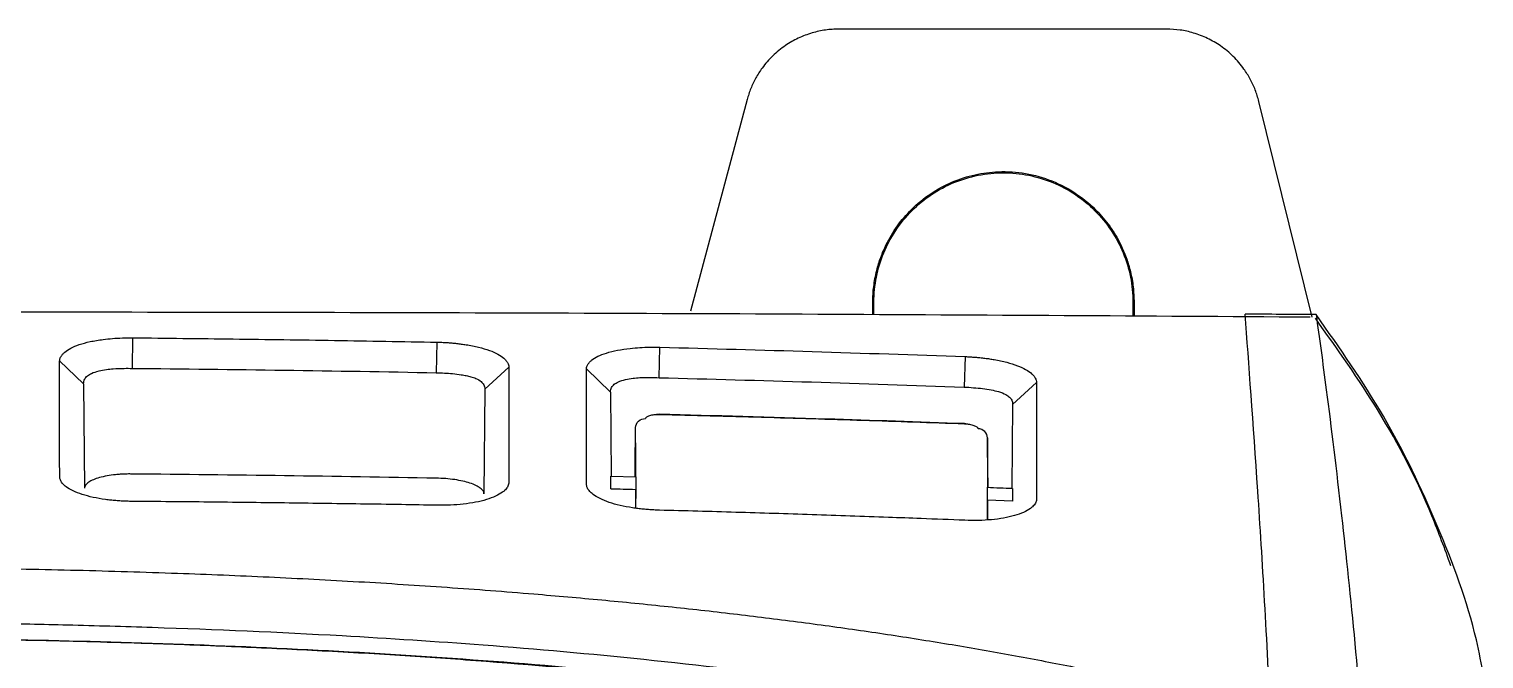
# Model space of a CAD drawing. Extents: x 86 to 639, y 68 to 658.
# Drawn here: x 333.02 to 363.64, y 467.75 to 481.01 of the extents above; entities that cross this region are included whole.
import ezdxf

# ---------------------------------------------------------------- set-up
doc = ezdxf.new("R2010")
doc.units = 0
doc.layers.get('0').update_dxf_attribs({"linetype": 'CONTINUOUS'})

msp = doc.modelspace()

# ---------------------------------------------------------------- linework, layer by layer
at = {"color": 7, "linetype": 'CONTINUOUS'}
for p, q in [((356.958, 481.007), (350.061, 481.007)), ((348.129, 479.523), (346.94, 475.069)), ((360.021, 474.942), (358.9, 479.487)), ((350.775, 475.004), (350.775, 475.257)), ((350.799, 475.004), (350.799, 475.257)), ((356.251, 475.257), (356.251, 474.972)), ((356.275, 475.257), (356.275, 474.972)), ((335.192, 474.511), (335.186, 473.867)), ((341.598, 474.419), (341.586, 473.776)), ((346.276, 473.671), (346.293, 474.313)), ((352.719, 474.115), (352.696, 473.474)), ((333.658, 474.023), (334.163, 473.542)), ((343.113, 473.895), (342.609, 473.426)), ((344.748, 473.858), (345.253, 473.369)), ((334.164, 473.542), (334.183, 471.343)), ((354.223, 473.571), (353.719, 473.11)), ((342.609, 473.426), (342.589, 471.229)), ((345.776, 471.787), (345.783, 472.621)), ((353.196, 471.56), (353.189, 472.407)), ((345.26, 471.597), (345.784, 471.584)), ((345.776, 471.585), (345.776, 471.787)), ((345.784, 471.321), (345.78, 470.926)), ((353.196, 471.56), (353.196, 471.357)), ((353.713, 471.071), (353.188, 471.092)), ((353.192, 470.68), (353.188, 471.091))]:
    msp.add_line(p, q, dxfattribs=at)
at = {"color": 8, "linetype": 'CONTINUOUS'}
for p, q in [((345.254, 473.369), (345.269, 471.597)), ((353.719, 473.11), (353.703, 471.337)), ((345.784, 470.926), (345.784, 471.318)), ((353.188, 471.1), (353.188, 470.68))]:
    msp.add_line(p, q, dxfattribs=at)
at = {"color": 7, "linetype": 'CONTINUOUS'}
for points, knots in [([(350.061, 481.007), (350.014, 481.006), (349.919, 481.004), (349.777, 480.989), (349.637, 480.964), (349.443, 480.914), (349.203, 480.823), (348.922, 480.662), (348.663, 480.452), (348.459, 480.216), (348.309, 479.982), (348.201, 479.759), (348.153, 479.602), (348.129, 479.523)], [0, 0, 0, 0, 0.054608, 0.108914, 0.163196, 0.21773, 0.337199, 0.456873, 0.587111, 0.717558, 0.811804, 0.905469, 1, 1, 1, 1]), ([(358.9, 479.487), (358.889, 479.527), (358.868, 479.608), (358.826, 479.727), (358.778, 479.842), (358.722, 479.954), (358.659, 480.063), (358.548, 480.229), (358.37, 480.439), (358.109, 480.654), (357.826, 480.819), (357.538, 480.929), (357.246, 480.996), (357.054, 481.003), (356.958, 481.007)], [0, 0, 0, 0, 0.047626, 0.094867, 0.141909, 0.188941, 0.236152, 0.283727, 0.41416, 0.544791, 0.664075, 0.783551, 0.891627, 1, 1, 1, 1]), ([(350.775, 475.257), (350.776, 475.314), (350.778, 475.426), (350.794, 475.593), (350.819, 475.76), (350.864, 475.965), (350.938, 476.206), (351.075, 476.525), (351.282, 476.872), (351.595, 477.237), (351.985, 477.557), (352.44, 477.801), (352.924, 477.957), (353.444, 478.023), (353.995, 477.989), (354.557, 477.829), (355.078, 477.553), (355.494, 477.201), (355.803, 476.819), (355.996, 476.482), (356.124, 476.172), (356.207, 475.888), (356.264, 475.582), (356.271, 475.366), (356.275, 475.257)], [0, 0, 0, 0, 0.019548, 0.039014, 0.058471, 0.077994, 0.111927, 0.145923, 0.198729, 0.251594, 0.312222, 0.372911, 0.430342, 0.487833, 0.554285, 0.620798, 0.689301, 0.757809, 0.808616, 0.859485, 0.892162, 0.924899, 0.962404, 1, 1, 1, 1]), ([(350.799, 475.257), (350.799, 475.614), (350.87, 475.971), (351.143, 476.63), (351.345, 476.932), (351.85, 477.437), (352.152, 477.639), (352.812, 477.912), (353.168, 477.983), (353.882, 477.983), (354.238, 477.912), (354.898, 477.639), (355.2, 477.437), (355.704, 476.932), (355.907, 476.63), (356.18, 475.971), (356.251, 475.614), (356.251, 475.257)], [0, 0, 0, 0, 0.125, 0.125, 0.25, 0.25, 0.375, 0.375, 0.5, 0.5, 0.625, 0.625, 0.75, 0.75, 0.875, 0.875, 1, 1, 1, 1]), ([(328.607, 475.059), (332.111, 475.057), (339.126, 475.052), (349.604, 475.016), (356.529, 474.972), (359.979, 474.951)], [0, 0, 0, 0, 0.333756, 0.668083, 1, 1, 1, 1]), ([(359.156, 466.37), (359.074, 468.185), (358.976, 469.834), (358.783, 472.733), (358.688, 473.983), (358.614, 475.008)], [0, 0, 0, 0, 0.5, 0.5, 1, 1, 1, 1]), ([(360.107, 474.998), (360.174, 474.52), (360.246, 473.991), (360.424, 472.619), (360.721, 470.206), (361.324, 464.077), (361.64, 457.694), (361.72, 452.377), (361.728, 451.346), (361.728, 450.297)], [0.006079, 0.006079, 0.006079, 0.006079, 0.579526, 0.579526, 1.370109, 2.734139, 4.938381, 4.938381, 5.45612, 5.45612, 5.45612, 5.45612]), ([(363.639, 467.377), (363.589, 467.636), (363.381, 468.723), (362.687, 470.572), (361.594, 472.887), (360.601, 474.297), (360.107, 474.998)], [0, 0, 0, 0, 0.094153, 0.396079, 0.699643, 1, 1, 1, 1]), ([(362.945, 469.712), (362.816, 470.064), (362.404, 471.186), (361.492, 472.959), (360.55, 474.279), (360.093, 474.921)], [0, 0, 0, 0, 0.190337, 0.606316, 1, 1, 1, 1]), ([(333.659, 474.023), (333.659, 474.033), (333.66, 474.054), (333.671, 474.085), (333.689, 474.122), (333.719, 474.163), (333.779, 474.223), (333.885, 474.294), (334.066, 474.369), (334.295, 474.432), (334.538, 474.474), (334.77, 474.498), (334.979, 474.51), (335.121, 474.511), (335.192, 474.511)], [0, 0, 0, 0, 0.040315, 0.082112, 0.12553, 0.189161, 0.250895, 0.377807, 0.500561, 0.626188, 0.749847, 0.833993, 0.916721, 1, 1, 1, 1]), ([(335.192, 474.511), (335.899, 474.503), (337.317, 474.488), (339.452, 474.458), (340.881, 474.432), (341.598, 474.419)], [0, 0, 0, 0, 0.3307315, 0.6640683, 1, 1, 1, 1]), ([(341.598, 474.419), (341.634, 474.418), (341.704, 474.416), (341.809, 474.41), (341.913, 474.403), (342.015, 474.393), (342.115, 474.38), (342.276, 474.356), (342.487, 474.314), (342.712, 474.247), (342.891, 474.167), (342.995, 474.095), (343.054, 474.035), (343.087, 473.988), (343.109, 473.942), (343.112, 473.911), (343.114, 473.895)], [0, 0, 0, 0, 0.0416519, 0.0829944, 0.1242804, 0.1657636, 0.2076945, 0.2503157, 0.3737345, 0.4994214, 0.6222441, 0.7490082, 0.8104932, 0.874412, 0.9391496, 1, 1, 1, 1]), ([(344.749, 473.858), (344.749, 473.868), (344.75, 473.889), (344.761, 473.919), (344.779, 473.955), (344.809, 473.995), (344.871, 474.054), (344.978, 474.122), (345.162, 474.193), (345.392, 474.251), (345.637, 474.287), (345.869, 474.307), (346.079, 474.316), (346.221, 474.314), (346.293, 474.313)], [0, 0, 0, 0, 0.040435, 0.082224, 0.125509, 0.189063, 0.250866, 0.377709, 0.500607, 0.626195, 0.749953, 0.833853, 0.916556, 1, 1, 1, 1]), ([(346.293, 474.313), (347.363, 474.284), (349.505, 474.226), (351.647, 474.152), (352.719, 474.115)], [0, 0, 0, 0, 0.4993483, 1, 1, 1, 1]), ([(352.719, 474.115), (352.754, 474.113), (352.825, 474.11), (352.929, 474.103), (353.032, 474.093), (353.134, 474.082), (353.234, 474.068), (353.393, 474.042), (353.602, 473.997), (353.825, 473.926), (354.002, 473.844), (354.106, 473.771), (354.165, 473.711), (354.197, 473.664), (354.219, 473.617), (354.222, 473.586), (354.223, 473.571)], [0, 0, 0, 0, 0.041624, 0.08295, 0.124233, 0.165724, 0.207676, 0.250329, 0.373689, 0.499431, 0.622198, 0.748998, 0.810544, 0.874408, 0.93956, 1, 1, 1, 1]), ([(333.662, 471.567), (333.661, 471.628), (333.658, 471.855), (333.659, 472.346), (333.658, 473.024), (333.658, 473.611), (333.658, 473.938), (333.659, 474.023)], [0, 0, 0, 0, 0.069231, 0.259707, 0.571422, 0.887858, 1, 1, 1, 1]), ([(334.163, 473.542), (334.163, 473.576), (334.178, 473.639), (334.239, 473.711), (334.337, 473.77), (334.473, 473.814), (334.632, 473.843), (334.81, 473.862), (334.992, 473.869), (335.129, 473.868), (335.186, 473.867)], [2, 2, 2, 2, 2.434498, 2.791773, 3.150171, 3.624448, 4.021117, 4.347658, 4.841295, 5.183888, 5.183888, 5.183888, 5.183888]), ([(335.186, 473.867), (336.253, 473.857), (338.386, 473.832), (340.519, 473.797), (341.586, 473.776)], [2, 2, 2, 2, 5.967569, 9.936871, 9.936871, 9.936871, 9.936871]), ([(341.586, 473.776), (341.644, 473.774), (341.76, 473.77), (341.938, 473.757), (342.092, 473.739), (342.219, 473.716), (342.324, 473.69), (342.437, 473.652), (342.532, 473.596), (342.595, 473.521), (342.609, 473.459), (342.609, 473.426)], [2, 2, 2, 2, 2.35957, 2.716859, 3.127589, 3.381685, 3.631987, 3.961376, 4.402718, 4.748364, 5.170995, 5.170995, 5.170995, 5.170995]), ([(343.114, 473.895), (343.114, 473.777), (343.113, 473.551), (343.114, 473.217), (343.114, 472.906), (343.114, 472.622), (343.114, 472.365), (343.114, 472.138), (343.114, 471.942), (343.114, 471.778), (343.113, 471.648), (343.113, 471.55), (343.112, 471.488), (343.111, 471.457), (343.111, 471.448)], [0, 0, 0, 0, 0.156047, 0.298876, 0.428486, 0.544876, 0.648045, 0.737993, 0.814718, 0.878221, 0.9285, 0.965557, 0.98939, 1, 1, 1, 1]), ([(344.752, 471.41), (344.751, 471.464), (344.748, 471.664), (344.749, 472.095), (344.747, 472.72), (344.748, 473.336), (344.749, 473.714), (344.749, 473.858)], [0, 0, 0, 0, 0.060986, 0.227649, 0.499981, 0.809721, 1, 1, 1, 1]), ([(345.253, 473.369), (345.253, 473.403), (345.268, 473.465), (345.328, 473.534), (345.424, 473.591), (345.559, 473.633), (345.716, 473.66), (345.893, 473.675), (346.078, 473.678), (346.217, 473.674), (346.276, 473.671)], [2, 2, 2, 2, 2.434045, 2.790269, 3.147553, 3.619827, 4.015028, 4.341003, 4.834137, 5.19132, 5.19132, 5.19132, 5.19132]), ([(346.276, 473.671), (347.346, 473.644), (349.486, 473.583), (351.626, 473.512), (352.696, 473.474)], [2, 2, 2, 2, 5.986822, 9.976832, 9.976832, 9.976832, 9.976832]), ([(352.696, 473.474), (352.763, 473.471), (352.896, 473.462), (353.089, 473.443), (353.267, 473.416), (353.438, 473.376), (353.567, 473.326), (353.656, 473.265), (353.707, 473.198), (353.719, 473.14), (353.719, 473.11)], [2, 2, 2, 2, 2.412139, 2.822278, 3.228731, 3.624094, 4.118102, 4.445502, 4.775761, 5.163906, 5.163906, 5.163906, 5.163906]), ([(354.223, 473.571), (354.223, 473.476), (354.223, 473.287), (354.224, 472.994), (354.224, 472.698), (354.224, 472.275), (354.223, 471.803), (354.224, 471.367), (354.222, 471.163), (354.221, 471.107)], [0, 0, 0, 0, 0.126268, 0.251696, 0.376284, 0.500031, 0.770949, 0.937608, 1, 1, 1, 1]), ([(346.281, 472.892), (346.268, 472.892), (346.243, 472.893), (346.205, 472.891), (346.163, 472.887), (346.118, 472.88), (346.075, 472.87), (346.039, 472.857), (346.011, 472.843), (345.992, 472.827), (345.989, 472.816), (345.988, 472.81)], [0, 0, 0, 0, 0.081902, 0.164627, 0.250136, 0.372925, 0.500072, 0.626044, 0.750611, 0.877846, 1, 1, 1, 1]), ([(346.281, 472.9), (346.261, 472.9), (346.234, 472.899), (346.204, 472.891), (346.196, 472.889)], [0, 0, 0, 0, 0.735424, 1, 1, 1, 1]), ([(352.703, 472.704), (351.735, 472.738), (349.594, 472.812), (347.453, 472.869), (346.281, 472.9)], [0, 0, 0, 0, 0.452483, 1, 1, 1, 1]), ([(352.703, 472.696), (351.992, 472.721), (350.567, 472.77), (348.427, 472.835), (346.997, 472.873), (346.281, 472.892)], [0, 0, 0, 0, 0.332196, 0.665532, 1, 1, 1, 1]), ([(345.783, 472.621), (345.784, 472.666), (345.804, 472.719), (345.884, 472.794), (345.941, 472.811), (345.988, 472.81)], [0, 0, 0, 0, 0.5, 0.5, 1, 1, 1, 1]), ([(345.784, 471.582), (345.784, 471.701), (345.784, 471.939), (345.784, 472.286), (345.783, 472.509), (345.783, 472.621)], [0, 0, 0, 0, 0.3339129, 0.6672387, 1, 1, 1, 1]), ([(352.79, 472.687), (352.781, 472.69), (352.751, 472.699), (352.723, 472.702), (352.703, 472.704)], [0, 0, 0, 0, 0.2815756, 1, 1, 1, 1]), ([(352.996, 472.596), (352.995, 472.6), (352.994, 472.607), (352.985, 472.619), (352.963, 472.637), (352.922, 472.657), (352.865, 472.674), (352.815, 472.684), (352.76, 472.693), (352.722, 472.695), (352.703, 472.696)], [0, 0, 0, 0, 0.080416, 0.16348, 0.25078, 0.499601, 0.626998, 0.751104, 0.878883, 1, 1, 1, 1]), ([(353.189, 472.407), (353.188, 472.451), (353.169, 472.502), (353.095, 472.575), (353.042, 472.595), (352.996, 472.596)], [0, 0, 0, 0, 0.5, 0.5, 1, 1, 1, 1]), ([(353.189, 472.407), (353.189, 472.324), (353.189, 472.157), (353.188, 471.899), (353.188, 471.636), (353.188, 471.456), (353.188, 471.366)], [0, 0, 0, 0, 0.24929, 0.499045, 0.749278, 1, 1, 1, 1]), ([(335.186, 471.644), (335.152, 471.644), (335.084, 471.645), (334.983, 471.641), (334.885, 471.634), (334.759, 471.621), (334.611, 471.598), (334.459, 471.559), (334.337, 471.513), (334.25, 471.46), (334.193, 471.403), (334.186, 471.363), (334.182, 471.343)], [0, 0, 0, 0, 0.063799, 0.126602, 0.189101, 0.251997, 0.37723, 0.503682, 0.626392, 0.75069, 0.875056, 1, 1, 1, 1]), ([(341.586, 471.556), (340.522, 471.574), (338.389, 471.611), (336.255, 471.633), (335.186, 471.644)], [0, 0, 0, 0, 0.498834, 1, 1, 1, 1]), ([(345.259, 471.333), (345.259, 471.377), (345.259, 471.466), (345.259, 471.553), (345.259, 471.597)], [0, 0, 0, 0, 0.500147, 1, 1, 1, 1]), ([(335.189, 471.068), (335.15, 471.068), (335.072, 471.07), (334.956, 471.075), (334.843, 471.083), (334.732, 471.093), (334.568, 471.113), (334.359, 471.15), (334.128, 471.212), (333.934, 471.287), (333.802, 471.364), (333.721, 471.437), (333.675, 471.502), (333.666, 471.545), (333.662, 471.567)], [0, 0, 0, 0, 0.050959, 0.101218, 0.151025, 0.200636, 0.25031, 0.375903, 0.499852, 0.624702, 0.749434, 0.833649, 0.916653, 1, 1, 1, 1]), ([(342.59, 471.229), (342.589, 471.24), (342.587, 471.26), (342.572, 471.29), (342.549, 471.32), (342.504, 471.359), (342.427, 471.405), (342.302, 471.454), (342.15, 471.495), (341.976, 471.527), (341.786, 471.549), (341.653, 471.553), (341.586, 471.556)], [0, 0, 0, 0, 0.064296, 0.127865, 0.191274, 0.255095, 0.381937, 0.50782, 0.630829, 0.752762, 0.87635, 1, 1, 1, 1]), ([(343.111, 471.448), (343.109, 471.435), (343.105, 471.409), (343.087, 471.37), (343.061, 471.332), (343.025, 471.295), (342.959, 471.241), (342.842, 471.174), (342.65, 471.103), (342.42, 471.046), (342.161, 471.007), (341.882, 470.985), (341.69, 470.985), (341.592, 470.986)], [0, 0, 0, 0, 0.050032, 0.099783, 0.149589, 0.199786, 0.250702, 0.375553, 0.500386, 0.62493, 0.74999, 0.872478, 1, 1, 1, 1]), ([(346.285, 470.882), (346.246, 470.883), (346.168, 470.886), (346.052, 470.893), (345.939, 470.903), (345.827, 470.916), (345.663, 470.939), (345.454, 470.979), (345.221, 471.045), (345.027, 471.124), (344.894, 471.204), (344.812, 471.278), (344.765, 471.344), (344.756, 471.388), (344.752, 471.41)], [0, 0, 0, 0, 0.050711, 0.100854, 0.150676, 0.200427, 0.250358, 0.375997, 0.499878, 0.624773, 0.749416, 0.833701, 0.916708, 1, 1, 1, 1]), ([(353.713, 471.337), (353.713, 471.293), (353.713, 471.205), (353.713, 471.116), (353.713, 471.071)], [0, 0, 0, 0, 0.499765, 1, 1, 1, 1]), ([(341.592, 470.986), (341.347, 470.99), (340.813, 471), (339.746, 471.016), (338.393, 471.035), (336.792, 471.054), (335.725, 471.063), (335.189, 471.068)], [0, 0, 0, 0, 0.115014, 0.25001, 0.500012, 0.748945, 1, 1, 1, 1]), ([(354.221, 471.107), (354.219, 471.094), (354.215, 471.068), (354.198, 471.029), (354.172, 470.991), (354.137, 470.954), (354.071, 470.901), (353.955, 470.835), (353.764, 470.766), (353.534, 470.713), (353.277, 470.679), (352.998, 470.663), (352.807, 470.668), (352.709, 470.67)], [0, 0, 0, 0, 0.050066, 0.099837, 0.149647, 0.199831, 0.250714, 0.375685, 0.500435, 0.625008, 0.750042, 0.872107, 1, 1, 1, 1]), ([(352.709, 470.67), (352.403, 470.682), (351.868, 470.703), (350.797, 470.743), (349.499, 470.788), (347.892, 470.838), (346.822, 470.868), (346.285, 470.882)], [0, 0, 0, 0, 0.142865, 0.250012, 0.500016, 0.749342, 1, 1, 1, 1]), ([(328.607, 469.686), (328.972, 469.686), (329.7, 469.685), (330.789, 469.677), (331.872, 469.664), (332.949, 469.645), (334.019, 469.621), (335.083, 469.592), (336.432, 469.547), (338.057, 469.481), (339.949, 469.382), (341.807, 469.264), (343.511, 469.134), (345.062, 468.997), (346.463, 468.858), (347.838, 468.705), (349.187, 468.538), (350.51, 468.356), (351.807, 468.16), (353.077, 467.948), (354.322, 467.72), (355.541, 467.476), (356.734, 467.217), (357.514, 467.028), (357.901, 466.934)], [0, 0, 0, 0, 0.036507, 0.072804, 0.108897, 0.14479, 0.180489, 0.215998, 0.251324, 0.315652, 0.379003, 0.441418, 0.502941, 0.551228, 0.598802, 0.645692, 0.691926, 0.737535, 0.782551, 0.827009, 0.870944, 0.914395, 0.9574, 1, 1, 1, 1]), ([(328.607, 468.533), (328.947, 468.533), (329.69, 468.532), (330.901, 468.522), (332.301, 468.503), (333.892, 468.47), (336.35, 468.4), (339.269, 468.273), (342.72, 468.049), (346.005, 467.757), (348.815, 467.424), (350.977, 467.111), (352.429, 466.875), (353.759, 466.635), (354.969, 466.397), (355.73, 466.229), (356.092, 466.149)], [0, 0, 0, 0, 0.036425, 0.079657, 0.129695, 0.186537, 0.250183, 0.393442, 0.500277, 0.622821, 0.750222, 0.80843, 0.862513, 0.912474, 0.958304, 1, 1, 1, 1]), ([(328.607, 468.198), (330.943, 468.198), (333.279, 468.161), (337.94, 468.009), (340.266, 467.893), (344.887, 467.548), (347.182, 467.318), (351.709, 466.713), (353.94, 466.338), (356.106, 465.862)], [0, 0, 0, 0, 0.25, 0.25, 0.5, 0.5, 0.75, 0.75, 1, 1, 1, 1]), ([(356.096, 465.819), (355.834, 465.876), (355.303, 465.992), (354.497, 466.156), (353.673, 466.314), (352.831, 466.466), (351.971, 466.611), (351.094, 466.75), (350.198, 466.883), (348.487, 467.121), (345.893, 467.424), (343.032, 467.675), (340.701, 467.835), (338.987, 467.932), (337.254, 468.013), (335.342, 468.084), (333.227, 468.141), (330.924, 468.179), (329.382, 468.184), (328.607, 468.186)], [0, 0, 0, 0, 0.029172, 0.058931, 0.08928, 0.120224, 0.151766, 0.183909, 0.216658, 0.250014, 0.371438, 0.500007, 0.561672, 0.625011, 0.686281, 0.750033, 0.83259, 0.915909, 1, 1, 1, 1])]:
    msp.add_open_spline(points, degree=3, knots=knots, dxfattribs=at)
for points in [[(360.107, 474.998), (359.609, 475.002), (359.112, 475.005), (358.614, 475.008)], [(345.26, 471.333), (345.434, 471.329), (345.609, 471.325), (345.784, 471.321)], [(345.784, 471.582), (345.784, 471.495), (345.784, 471.407), (345.784, 471.318)], [(353.188, 471.1), (353.188, 471.19), (353.188, 471.278), (353.188, 471.366)], [(353.713, 471.337), (353.538, 471.344), (353.363, 471.35), (353.188, 471.357)]]:
    msp.add_open_spline(points, degree=3, dxfattribs=at)

doc.saveas('drawing.dxf')
